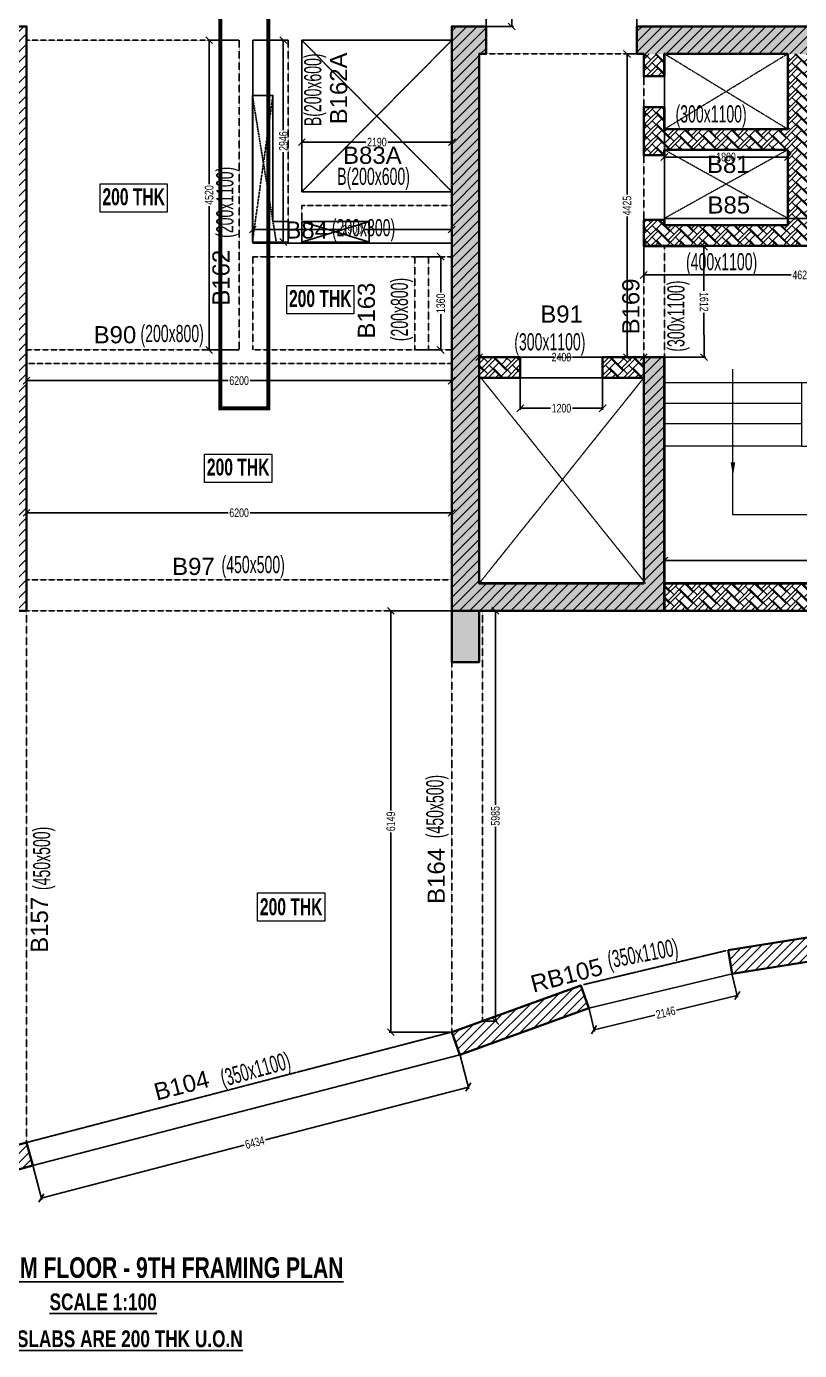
# Model space of a CAD drawing. Header units: millimetres. Extents: x 18542 to 87256, y 14692 to 73451.
# Drawn here: x 51640 to 62911, y 14692 to 34012 of the extents above; entities that cross this region are included whole.
import ezdxf
from ezdxf.enums import TextEntityAlignment as Align

# ---------------------------------------------------------------- set-up
doc = ezdxf.new("R2010")
doc.units = ezdxf.units.MM
doc.linetypes.add('HIDDEN', pattern=[0.375, 0.25, -0.125])
for name, color, linetype, lineweight in [('A-ANNO-DIMS', 8, 'Continuous', 15), ('A-DETL-MISC', 35, 'Continuous', 15), ('A-FLOR-IDEN', 11, 'Continuous', 9), ('A-HIDD-ABVE', 8, 'HIDDEN', 20), ('S-BEAM-IDEN', 2, 'Continuous', 9), ('S-COLS', 5, 'Continuous', 35)]:
    doc.layers.add(name, color=color, linetype=linetype, lineweight=lineweight)
for name, color, linetype in [('Beam Nos', 7, 'Continuous'), ('changes', 7, 'Continuous'), ('CUTOUT', 4, 'Continuous'), ('G-ANNO-TEXT', 231, 'Continuous'), ('S-BEAM', 7, 'Continuous'), ('S-COL HATCH', 9, 'Continuous'), ('S-DIM', 7, 'Continuous')]:
    doc.layers.add(name, color=color, linetype=linetype)
doc.styles.add('Dim.s & Anno.(Misc.)', font='ARIALN.TTF')
doc.styles.add('SC-BBS1', font='SansSerif')
doc.styles.add('sobha.sed', font='swisscl.ttf')
doc.styles.add('Swis721 LtCn BT', font='swisscl.ttf', dxfattribs={"width": 0.9, "height": 233.355162})
doc.styles.add('Swis721 LtCn BT_2', font='swisscl.ttf', dxfattribs={"height": 244.992296})
doc.styles.add('Swis721 LtCn BT_B', font='', dxfattribs={"width": 0.9, "height": 246.918336})
doc.styles.get('Swis721 LtCn BT_B').set_extended_font_data('Swis721 LtCn BT', bold=True)
doc.dimstyles.new('A-GFC-100', dxfattribs={"dimscale": 100, "dimtxt": 1.75, "dimasz": 1.5, "dimexe": 1.5, "dimexo": 0, "dimgap": 1, "dimtad": 1, "dimdsep": 46, "dimtxsty": 'Dim.s & Anno.(Misc.)', "dimblk": 'ARCHTICK', "dimcen": 0, "dimdle": 1.5, "dimclrd": 256, "dimclre": 8, "dimclrt": 6, "dimazin": 2, "dimtfac": 1, "dimtix": 1, "dimtmove": 2, "dimatfit": 3, "dimfxl": 1, "dimtolj": 1, "dimlwd": -1, "dimlwe": 9, "dimarcsym": 0})
doc.dimstyles.new('S-50', dxfattribs={"dimscale": 50, "dimtxt": 2.5, "dimasz": 2, "dimexe": 0.5, "dimexo": 0.25, "dimgap": 0.25, "dimtad": 0, "dimdec": 0, "dimrnd": 0.0005, "dimzin": 0, "dimdsep": 46, "dimtxsty": 'sobha.sed', "dimblk": 'OBLIQUE', "dimcen": 0.09, "dimclrd": 8, "dimclre": 8, "dimclrt": 6, "dimadec": 0, "dimazin": 0, "dimtfac": 1, "dimtdec": 0, "dimtofl": 0, "dimtmove": 2, "dimatfit": 3, "dimfxl": 0.18, "dimtolj": 1, "dimtzin": 0, "dimlwd": -1, "dimlwe": -1, "dimarcsym": 0})
pattern_1 = [(45, (-31699446.87, 20890861.25), (-75.1300955, 75.1300955), [])]
pattern_2 = [(45, (-31794446.86, 20734809.75), (0, 169.7056275), [360, -120]), (135, (-31794362, 20734894.6), (1e-14, 169.7056275), [360, -120])]
pattern_3 = [(45, (-31802317.5, 20729084.55), (0, 169.7056275), [360, -120]), (135, (-31802232.65, 20729169.4), (1e-14, 169.7056275), [360, -120])]
pattern_4 = [(45, (-31199541.81, 20886566.64), (-66.29126074, 66.29126074), [])]

# ---------------------------------------------------------------- blocks, each defined once
blk = doc.blocks.new('A$Cd226b1b4')
at = {"layer": 'S-COL HATCH', "transparency": 33554687}
h = blk.add_hatch(dxfattribs=at)
h.set_pattern_fill('ANSI31', color=256, scale=850)
h.set_pattern_definition(pattern_1)
h.paths.add_polyline_path([(20725, 3700), (20425, 3700), (20425, 400), (20425, 0), (23125, 0), (23525, 0), (23525, 400), (23525, 400), (23525, 8525), (23025, 8525), (23025, 8125), (23125, 8125), (23125, 400), (23125, 400), (20725, 400), (20725, 400)])
h = blk.add_hatch(dxfattribs=at)
h.set_pattern_fill('ANSI31', color=256, scale=850)
h.set_pattern_definition(pattern_1)
h.paths.add_polyline_path([(32525, 3700), (32825, 3700), (32825, 400), (32825, 0), (30125, 0), (29725, 0), (29725, 400), (29725, 400), (29725, 8525), (30225, 8525), (30225, 8125), (30125, 8125), (30125, 400), (30125, 400), (32525, 400), (32525, 400)])
h = blk.add_hatch(dxfattribs=at)
h.set_pattern_fill('ANSI31', color=256, scale=850)
h.set_pattern_definition(pattern_1)
h.paths.add_polyline_path([(36195, 8525), (32425, 8525), (32425, 8125), (36195, 8125)])
at = {"layer": 'S-COL HATCH'}
h = blk.add_hatch(dxfattribs=at)
h.set_pattern_fill('AR-HBONE', color=256, scale=30)
h.set_pattern_definition(pattern_2)
h.paths.add_polyline_path([(34925, 8125), (34625, 8125), (34625, 7025), (32825, 7025), (32825, 7350), (32525, 7350), (32525, 6648), (32825, 6648), (32825, 6725), (34625, 6725), (34625, 5625), (32825, 5625), (32825, 5703), (32525, 5703), (32525, 5325), (37145, 5325), (37145, 5725), (34925, 5725)])
h = blk.add_hatch(dxfattribs=at)
h.set_pattern_fill('AR-HBONE', color=256, scale=30)
h.set_pattern_definition(pattern_2)
h.paths.add_polyline_path([(32825, 8125), (32525, 8125), (32525, 7800), (32825, 7800)])
h = blk.add_hatch(dxfattribs=at)
h.set_pattern_fill('AR-HBONE', color=256, scale=30)
h.set_pattern_definition([(45, (-31794446.86, 20682880.75), (0, 169.7056275), [360, -120]), (135, (-31794362, 20682965.6), (1e-14, 169.7056275), [360, -120])])
h.paths.add_polyline_path([(32525, 3400), (32525, 3700), (31925, 3700), (31925, 3400)])
h.paths.add_polyline_path([(30725, 3400), (30725, 3700), (30125, 3700), (30125, 3400)])
h = blk.add_hatch(dxfattribs=at)
h.set_pattern_fill('AR-HBONE', color=256, scale=30)
h.set_pattern_definition(pattern_2)
h.paths.add_polyline_path([(40425, 400), (32825, 400), (32825, 0), (40425, 0)])
at = {"layer": 'S-COLS'}
for p, q in [((32525, 3700), (32525, 400)), ((32825, 3700), (32825, 400)), ((32825, 400), (32825, 0))]:
    blk.add_line(p, q, dxfattribs=at)
at = {"layer": 'S-COLS', "elevation": 0}
for points in [[(23525, 400), (23525, 8525), (23025, 8525), (23025, 8125), (23125, 8125), (23125, 400), (20725, 400)], [(29725, 400), (29725, 8525), (30225, 8525), (30225, 8125), (30125, 8125), (30125, 400), (32525, 400)], [(36195, 8525), (32425, 8525), (32425, 8125), (32525, 8125), (32525, 7800), (32825, 7800), (32825, 8125), (33725, 8125), (34625, 8125), (34625, 7025), (32825, 7025), (32825, 7350), (32525, 7350), (32525, 6648), (32825, 6648), (32825, 6725), (34625, 6725), (34625, 5625), (33725, 5625), (32825, 5625), (32825, 5703), (32525, 5703), (32525, 5325), (34625, 5325), (34625, 5325), (45779, 5325)], [(30125, 3400), (30725, 3400), (30725, 3700), (30125, 3700)], [(32525, 3400), (31925, 3400), (31925, 3700), (32825, 3700)], [(23125, 0), (23125, 0), (23525, 0), (23525, 400)], [(30125, 0), (30125, 0), (29725, 0), (29725, 400)], [(32825, 400), (40425, 400), (40425, 0), (30125, 0)]]:
    blk.add_lwpolyline(points, dxfattribs=at)
blk = doc.blocks.new('A$Cbe320e20')
at = {"layer": 'S-COL HATCH', "transparency": 33554687}
h = blk.add_hatch(color=256, dxfattribs=at)
h.dxf.hatch_style = 1
h.paths.add_polyline_path([(24654, -2025), (24954, -2025), (24954, -5325), (24954, -5725), (22254, -5725), (22254, -6475), (21854, -6475), (21854, -5325), (21854, -5325), (21854, 2800), (22354, 2800), (22354, 2400), (22254, 2400), (22254, -5325), (22254, -5325), (24654, -5325), (24654, -5325)])
h = blk.add_hatch(color=256, dxfattribs=at)
h.dxf.hatch_style = 1
h.paths.add_polyline_path([(28324, 2800), (24554, 2800), (24554, 2400), (28324, 2400)])
at = {"layer": 'S-COL HATCH'}
h = blk.add_hatch(dxfattribs=at)
h.set_pattern_fill('AR-HBONE', color=256, scale=30)
h.set_pattern_definition(pattern_3)
h.paths.add_polyline_path([(27054, 2400), (26754, 2400), (26754, 1300), (24954, 1300), (24954, 1625), (24654, 1625), (24654, 922), (24954, 922), (24954, 1000), (26754, 1000), (26754, -100), (24954, -100), (24954, -23), (24654, -23), (24654, -400), (29274, -400), (29274, 0), (27054, 0)])
h = blk.add_hatch(dxfattribs=at)
h.set_pattern_fill('AR-HBONE', color=256, scale=30)
h.set_pattern_definition(pattern_3)
h.paths.add_polyline_path([(24954, 2400), (24654, 2400), (24654, 2075), (24954, 2075)])
h = blk.add_hatch(dxfattribs=at)
h.set_pattern_fill('AR-HBONE', color=256, scale=30)
h.set_pattern_definition([(45, (-31802317.5, 20677155.55), (0, 169.7056275), [360, -120]), (135, (-31802232.65, 20677240.4), (1e-14, 169.7056275), [360, -120])])
h.paths.add_polyline_path([(24654, -2325), (24654, -2025), (24054, -2025), (24054, -2325)])
h.paths.add_polyline_path([(22854, -2325), (22854, -2025), (22254, -2025), (22254, -2325)])
h = blk.add_hatch(dxfattribs=at)
h.set_pattern_fill('AR-HBONE', color=256, scale=30)
h.set_pattern_definition(pattern_3)
h.paths.add_polyline_path([(32554, -5325), (24954, -5325), (24954, -5725), (32554, -5725)])
at = {"layer": 'S-COLS'}
for p, q in [((24654, -2025), (24654, -5325)), ((24954, -2025), (24954, -5325)), ((24954, -5325), (24954, -5725))]:
    blk.add_line(p, q, dxfattribs=at)
for points in [[(21854, -5325), (21854, 2800), (22354, 2800), (22354, 2400), (22254, 2400), (22254, -5325), (24654, -5325)], [(28324, 2800), (24554, 2800), (24554, 2400), (24654, 2400), (24654, 2075), (24954, 2075), (24954, 2400), (25854, 2400), (26754, 2400), (26754, 1300), (24954, 1300), (24954, 1625), (24654, 1625), (24654, 922), (24954, 922), (24954, 1000), (26754, 1000), (26754, -100), (25854, -100), (24954, -100), (24954, -23), (24654, -23), (24654, -400), (26754, -400), (26754, -400), (37909, -400)], [(22254, -2325), (22854, -2325), (22854, -2025), (22254, -2025)], [(24654, -2325), (24054, -2325), (24054, -2025), (24954, -2025)], [(22254, -5725), (22254, -6475), (21854, -6475), (21854, -5325)], [(24954, -5325), (32554, -5325), (32554, -5725), (22254, -5725)]]:
    blk.add_lwpolyline(points, dxfattribs=at)
blk = doc.blocks.new('_ARCHTICK')
at = {"color": 0, "linetype": 'ByBlock', "const_width": 0.15}
blk.add_lwpolyline([(-0.5, -0.5), (0.5, 0.5)], dxfattribs=at)
blk = doc.blocks.new('A$Cf6edaa24')
at = {"layer": 'CUTOUT', "color": 8, "linetype": 'HIDDEN'}
for p, q in [((25325, -6245), (24340, -6545)), ((24340, -6245), (25325, -6545))]:
    blk.add_line(p, q, dxfattribs=at)
at = {"layer": 'CUTOUT', "elevation": 0}
blk.add_lwpolyline([(23620, -4405), (23920, -4405), (23920, -6245), (24140, -6245), (24140, -6545), (23620, -6545), (23620, -4405)], dxfattribs=at)
at = {"layer": 'CUTOUT', "color": 8, "linetype": 'HIDDEN', "elevation": 0}
for points in [[(23620, -4405), (23969, -6545)], [(23920, -4405), (23620, -6545)]]:
    blk.add_lwpolyline(points, dxfattribs=at)
at = {"layer": 'CUTOUT', "elevation": 0}
blk.add_lwpolyline([(24340, -6245), (25325, -6245), (25325, -6545), (24340, -6545)], close=True, dxfattribs=at)
blk = doc.blocks.new('_OBLIQUE')
at = {"color": 0, "linetype": 'ByBlock'}
blk.add_line((-0.5, -0.5), (0.5, 0.5), dxfattribs=at)
blk = doc.blocks.new('*D319')
at = {"layer": 'Defpoints', "color": 0, "transparency": 16777216}
for p in [(58290, 36012), (58290, 34012), (58715, 34012)]:
    blk.add_point(p, dxfattribs=at)
at = {"layer": 'S-DIM', "color": 8, "transparency": 16777216}
for p, q in [((58303, 36012), (58740, 36012)), ((58715, 36012), (58715, 35172)), ((58715, 34012), (58715, 34851)), ((58303, 34012), (58740, 34012))]:
    blk.add_line(p, q, dxfattribs=at)
at = {"layer": 'S-DIM', "color": 8, "transparency": 16777216, "xscale": 100, "yscale": 100, "zscale": 100}
for p, rotation in [((58715, 36012), 90), ((58715, 34012), 270)]:
    blk.add_blockref('_OBLIQUE', p, dxfattribs=dict(at, rotation=rotation))
at = {"layer": 'S-DIM', "color": 6, "transparency": 16777216, "insert": (58715, 35012), "char_height": 125, "attachment_point": 5, "rotation": 90, "style": 'sobha.sed'}
blk.add_mtext('\\A1;2000', dxfattribs=at)
blk = doc.blocks.new('*D257')
at = {"layer": 'Defpoints', "color": 0, "transparency": 16777216}
for p in [(60940, 32211), (62740, 32211), (62740, 32107)]:
    blk.add_point(p, dxfattribs=at)
at = {"layer": 'S-DIM', "color": 8, "transparency": 16777216}
for p, q in [((60940, 32198), (60940, 32082)), ((60940, 32107), (61681, 32107)), ((62740, 32107), (62000, 32107)), ((62740, 32198), (62740, 32082))]:
    blk.add_line(p, q, dxfattribs=at)
at = {"layer": 'S-DIM', "color": 8, "transparency": 16777216, "xscale": 100, "yscale": 100, "zscale": 100, "rotation": 180}
blk.add_blockref('_OBLIQUE', (60940, 32107), dxfattribs=at)
at = {"layer": 'S-DIM', "color": 8, "transparency": 16777216, "xscale": 100, "yscale": 100, "zscale": 100}
blk.add_blockref('_OBLIQUE', (62740, 32107), dxfattribs=at)
at = {"layer": 'S-DIM', "color": 6, "transparency": 16777216, "insert": (61840, 32107), "char_height": 125, "attachment_point": 5, "style": 'sobha.sed'}
blk.add_mtext('\\A1;1800', dxfattribs=at)
blk = doc.blocks.new('*D259')
at = {"layer": 'Defpoints', "color": 0, "transparency": 16777216}
for p in [(60540, 34671), (58340, 34011), (60540, 34011)]:
    blk.add_point(p, dxfattribs=at)
at = {"layer": 'S-DIM', "color": 8, "transparency": 16777216}
for p, q in [((58340, 34023), (58340, 34696)), ((58340, 34671), (59280, 34671)), ((60540, 34671), (59601, 34671)), ((60540, 34023), (60540, 34696))]:
    blk.add_line(p, q, dxfattribs=at)
at = {"layer": 'S-DIM', "color": 8, "transparency": 16777216, "xscale": 100, "yscale": 100, "zscale": 100, "rotation": 180}
blk.add_blockref('_OBLIQUE', (58340, 34671), dxfattribs=at)
at = {"layer": 'S-DIM', "color": 8, "transparency": 16777216, "xscale": 100, "yscale": 100, "zscale": 100}
blk.add_blockref('_OBLIQUE', (60540, 34671), dxfattribs=at)
at = {"layer": 'S-DIM', "color": 6, "transparency": 16777216, "insert": (59440, 34671), "char_height": 125, "attachment_point": 5, "style": 'sobha.sed'}
blk.add_mtext('\\A1;2200', dxfattribs=at)
blk = doc.blocks.new('*D322')
at = {"layer": 'Defpoints', "color": 0, "transparency": 16777216}
for p in [(55654, 32324), (55654, 31601, 0), (57844, 31601, 0)]:
    blk.add_point(p, dxfattribs=at)
at = {"layer": 'S-DIM', "color": 8, "transparency": 16777216}
for p, q in [((55654, 31613), (55654, 32349)), ((55654, 32324), (56588, 32324)), ((57844, 32324), (56909, 32324)), ((57844, 31613), (57844, 32349))]:
    blk.add_line(p, q, dxfattribs=at)
at = {"layer": 'S-DIM', "color": 8, "transparency": 16777216, "xscale": 100, "yscale": 100, "zscale": 100, "rotation": 180}
blk.add_blockref('_OBLIQUE', (55654, 32324), dxfattribs=at)
at = {"layer": 'S-DIM', "color": 8, "transparency": 16777216, "xscale": 100, "yscale": 100, "zscale": 100}
blk.add_blockref('_OBLIQUE', (57844, 32324), dxfattribs=at)
at = {"layer": 'S-DIM', "color": 6, "transparency": 16777216, "insert": (56749, 32324), "char_height": 125, "attachment_point": 5, "style": 'sobha.sed'}
blk.add_mtext('\\A1;2190', dxfattribs=at)
blk = doc.blocks.new('*D264')
at = {"layer": 'Defpoints', "color": 0, "transparency": 16777216}
for p in [(57840, 31049), (54940, 30852), (57840, 30852)]:
    blk.add_point(p, dxfattribs=at)
at = {"layer": 'S-DIM', "color": 8, "transparency": 16777216}
for p, q in [((54940, 30864), (54940, 31074)), ((54940, 31049), (56230, 31049)), ((57840, 31049), (56551, 31049)), ((57840, 30864), (57840, 31074))]:
    blk.add_line(p, q, dxfattribs=at)
at = {"layer": 'S-DIM', "color": 8, "transparency": 16777216, "xscale": 100, "yscale": 100, "zscale": 100, "rotation": 180}
blk.add_blockref('_OBLIQUE', (54940, 31049), dxfattribs=at)
at = {"layer": 'S-DIM', "color": 8, "transparency": 16777216, "xscale": 100, "yscale": 100, "zscale": 100}
blk.add_blockref('_OBLIQUE', (57840, 31049), dxfattribs=at)
at = {"layer": 'S-DIM', "color": 6, "transparency": 16777216, "insert": (56390, 31049), "char_height": 125, "attachment_point": 5, "style": 'sobha.sed'}
blk.add_mtext('\\A1;2900', dxfattribs=at)
blk = doc.blocks.new('*D323')
at = {"layer": 'Defpoints', "color": 0, "transparency": 16777216}
for p in [(60640, 30811), (65260, 30811), (65260, 30386)]:
    blk.add_point(p, dxfattribs=at)
at = {"layer": 'S-DIM', "color": 8, "transparency": 16777216}
for p, q in [((60640, 30798), (60640, 30361)), ((65260, 30798), (65260, 30361)), ((60640, 30386), (62789, 30386)), ((65260, 30386), (63112, 30386))]:
    blk.add_line(p, q, dxfattribs=at)
at = {"layer": 'S-DIM', "color": 8, "transparency": 16777216, "xscale": 100, "yscale": 100, "zscale": 100, "rotation": 180}
blk.add_blockref('_OBLIQUE', (60640, 30386), dxfattribs=at)
at = {"layer": 'S-DIM', "color": 8, "transparency": 16777216, "xscale": 100, "yscale": 100, "zscale": 100}
blk.add_blockref('_OBLIQUE', (65260, 30386), dxfattribs=at)
at = {"layer": 'S-DIM', "color": 6, "transparency": 16777216, "insert": (62950, 30386), "char_height": 125, "attachment_point": 5, "style": 'sobha.sed'}
blk.add_mtext('\\A1;4620', dxfattribs=at)
blk = doc.blocks.new('*D265')
at = {"layer": 'Defpoints', "color": 0, "transparency": 16777216}
for p in [(51640, 29092), (57840, 29092), (57840, 28844)]:
    blk.add_point(p, dxfattribs=at)
at = {"layer": 'S-DIM', "color": 8, "transparency": 16777216}
for p, q in [((51640, 29079), (51640, 28819)), ((57840, 29079), (57840, 28819)), ((51640, 28844), (54579, 28844)), ((57840, 28844), (54901, 28844))]:
    blk.add_line(p, q, dxfattribs=at)
at = {"layer": 'S-DIM', "color": 8, "transparency": 16777216, "xscale": 100, "yscale": 100, "zscale": 100, "rotation": 180}
blk.add_blockref('_OBLIQUE', (51640, 28844), dxfattribs=at)
at = {"layer": 'S-DIM', "color": 8, "transparency": 16777216, "xscale": 100, "yscale": 100, "zscale": 100}
blk.add_blockref('_OBLIQUE', (57840, 28844), dxfattribs=at)
at = {"layer": 'S-DIM', "color": 6, "transparency": 16777216, "insert": (54740, 28844), "char_height": 125, "attachment_point": 5, "style": 'sobha.sed'}
blk.add_mtext('\\A1;6200', dxfattribs=at)
blk = doc.blocks.new('*D329')
at = {"layer": 'Defpoints', "color": 0, "transparency": 16777216}
for p in [(58840, 28886), (60040, 28886), (60040, 28441)]:
    blk.add_point(p, dxfattribs=at)
at = {"layer": 'S-DIM', "color": 8, "transparency": 16777216}
for p, q in [((58840, 28873), (58840, 28416)), ((60040, 28873), (60040, 28416)), ((58840, 28441), (59281, 28441)), ((60040, 28441), (59600, 28441))]:
    blk.add_line(p, q, dxfattribs=at)
at = {"layer": 'S-DIM', "color": 8, "transparency": 16777216, "xscale": 100, "yscale": 100, "zscale": 100, "rotation": 180}
blk.add_blockref('_OBLIQUE', (58840, 28441), dxfattribs=at)
at = {"layer": 'S-DIM', "color": 8, "transparency": 16777216, "xscale": 100, "yscale": 100, "zscale": 100}
blk.add_blockref('_OBLIQUE', (60040, 28441), dxfattribs=at)
at = {"layer": 'S-DIM', "color": 6, "transparency": 16777216, "insert": (59440, 28441), "char_height": 125, "attachment_point": 5, "style": 'sobha.sed'}
blk.add_mtext('\\A1;1200', dxfattribs=at)
blk = doc.blocks.new('*D330')
at = {"layer": 'Defpoints', "color": 0, "transparency": 16777216}
for p in [(60640, 29186), (58240, 28886), (60640, 28886)]:
    blk.add_point(p, dxfattribs=at)
at = {"layer": 'S-DIM', "color": 8, "transparency": 16777216}
for p, q in [((58240, 28898), (58240, 29211)), ((58240, 29186), (59280, 29186)), ((60640, 29186), (59601, 29186)), ((60640, 28898), (60640, 29211))]:
    blk.add_line(p, q, dxfattribs=at)
at = {"layer": 'S-DIM', "color": 8, "transparency": 16777216, "xscale": 100, "yscale": 100, "zscale": 100, "rotation": 180}
blk.add_blockref('_OBLIQUE', (58240, 29186), dxfattribs=at)
at = {"layer": 'S-DIM', "color": 8, "transparency": 16777216, "xscale": 100, "yscale": 100, "zscale": 100}
blk.add_blockref('_OBLIQUE', (60640, 29186), dxfattribs=at)
at = {"layer": 'S-DIM', "color": 6, "transparency": 16777216, "insert": (59440, 29186), "char_height": 125, "attachment_point": 5, "style": 'sobha.sed'}
blk.add_mtext('\\A1;2400', dxfattribs=at)
blk = doc.blocks.new('*D336')
at = {"layer": 'Defpoints', "color": 0, "transparency": 16777216}
for p in [(57840, 26915), (51640, 25936), (57840, 25936)]:
    blk.add_point(p, dxfattribs=at)
at = {"layer": 'S-DIM', "color": 8, "transparency": 16777216}
for p, q in [((51640, 25949), (51640, 26940)), ((51640, 26915), (54579, 26915)), ((57840, 26915), (54901, 26915)), ((57840, 25949), (57840, 26940))]:
    blk.add_line(p, q, dxfattribs=at)
at = {"layer": 'S-DIM', "color": 8, "transparency": 16777216, "xscale": 100, "yscale": 100, "zscale": 100, "rotation": 180}
blk.add_blockref('_OBLIQUE', (51640, 26915), dxfattribs=at)
at = {"layer": 'S-DIM', "color": 8, "transparency": 16777216, "xscale": 100, "yscale": 100, "zscale": 100}
blk.add_blockref('_OBLIQUE', (57840, 26915), dxfattribs=at)
at = {"layer": 'S-DIM', "color": 6, "transparency": 16777216, "insert": (54740, 26915), "char_height": 125, "attachment_point": 5, "style": 'sobha.sed'}
blk.add_mtext('\\A1;6200', dxfattribs=at)
blk = doc.blocks.new('*D267')
at = {"layer": 'Defpoints', "color": 0, "transparency": 16777216}
for p in [(68540, 26219), (60940, 25486), (68540, 25486)]:
    blk.add_point(p, dxfattribs=at)
at = {"layer": 'S-DIM', "color": 8, "transparency": 16777216}
for p, q in [((60940, 25499), (60940, 26244)), ((60940, 26219), (64580, 26219)), ((68540, 26219), (64901, 26219)), ((68540, 25498), (68540, 26244))]:
    blk.add_line(p, q, dxfattribs=at)
at = {"layer": 'S-DIM', "color": 8, "transparency": 16777216, "xscale": 100, "yscale": 100, "zscale": 100, "rotation": 180}
blk.add_blockref('_OBLIQUE', (60940, 26219), dxfattribs=at)
at = {"layer": 'S-DIM', "color": 8, "transparency": 16777216, "xscale": 100, "yscale": 100, "zscale": 100}
blk.add_blockref('_OBLIQUE', (68540, 26219), dxfattribs=at)
at = {"layer": 'S-DIM', "color": 6, "transparency": 16777216, "insert": (64740, 26219), "char_height": 125, "attachment_point": 5, "style": 'sobha.sed'}
blk.add_mtext('\\A1;7600', dxfattribs=at)
blk = doc.blocks.new('*D372')
at = {"layer": 'Defpoints', "color": 0, "transparency": 16777216}
for p in [(57960, 19008, 0), (58083, 18536), (51733, 17389, 0)]:
    blk.add_point(p, dxfattribs=at)
at = {"layer": 'S-DIM', "color": 8, "transparency": 16777216}
for p, q in [((57963, 18996), (58089, 18512)), ((58083, 18536), (55125, 17767)), ((51855, 16917), (54813, 17686)), ((51736, 17377), (51862, 16893))]:
    blk.add_line(p, q, dxfattribs=at)
at = {"layer": 'S-DIM', "color": 8, "transparency": 16777216, "xscale": 100, "yscale": 100, "zscale": 100}
for p, rotation in [((58083, 18536), 14.57455041131926), ((51855, 16917), 194.5745504113192)]:
    blk.add_blockref('_OBLIQUE', p, dxfattribs=dict(at, rotation=rotation))
at = {"layer": 'S-DIM', "color": 6, "transparency": 16777216, "insert": (54969, 17727), "char_height": 125, "attachment_point": 5, "rotation": 14.5746, "style": 'sobha.sed'}
blk.add_mtext('\\A1;6434', dxfattribs=at)
blk = doc.blocks.new('*D373')
at = {"layer": 'Defpoints', "color": 0, "transparency": 16777216}
for p in [(61928, 20188, 0), (62003, 19872), (59840, 19689, 0)]:
    blk.add_point(p, dxfattribs=at)
at = {"layer": 'S-DIM', "color": 8, "transparency": 16777216}
for p, q in [((61930, 20176), (62009, 19848)), ((62003, 19872), (61116, 19660)), ((59843, 19677), (59922, 19349)), ((59916, 19373), (60803, 19585))]:
    blk.add_line(p, q, dxfattribs=at)
at = {"layer": 'S-DIM', "color": 8, "transparency": 16777216, "xscale": 100, "yscale": 100, "zscale": 100}
for p, rotation in [((62003, 19872), 13.43159642879455), ((59916, 19373), 193.4315964287945)]:
    blk.add_blockref('_OBLIQUE', p, dxfattribs=dict(at, rotation=rotation))
at = {"layer": 'S-DIM', "color": 6, "transparency": 16777216, "insert": (60959, 19623), "char_height": 125, "attachment_point": 5, "rotation": 13.4316, "style": 'sobha.sed'}
blk.add_mtext('\\A1;2146', dxfattribs=at)
blk = doc.blocks.new('*D393')
at = {"layer": 'Defpoints', "color": 0, "transparency": 16777216}
for p in [(57300, 30652), (57300, 29292), (57680, 29292)]:
    blk.add_point(p, dxfattribs=at)
at = {"layer": 'S-DIM', "color": 8, "transparency": 16777216}
for p, q in [((57313, 30652), (57705, 30652)), ((57680, 30652), (57680, 30131)), ((57680, 29292), (57680, 29812)), ((57313, 29292), (57705, 29292))]:
    blk.add_line(p, q, dxfattribs=at)
at = {"layer": 'S-DIM', "color": 8, "transparency": 16777216, "xscale": 100, "yscale": 100, "zscale": 100}
for p, rotation in [((57680, 30652), 90), ((57680, 29292), 270)]:
    blk.add_blockref('_OBLIQUE', p, dxfattribs=dict(at, rotation=rotation))
at = {"layer": 'S-DIM', "color": 6, "transparency": 16777216, "insert": (57680, 29972), "char_height": 125, "attachment_point": 5, "rotation": 90, "style": 'sobha.sed'}
blk.add_mtext('\\A1;1360', dxfattribs=at)
blk = doc.blocks.new('*D394')
at = {"layer": 'Defpoints', "color": 0, "transparency": 16777216}
for p in [(58290, 25486), (58290, 19500, 0), (58477, 19500)]:
    blk.add_point(p, dxfattribs=at)
at = {"layer": 'S-DIM', "color": 8, "transparency": 16777216}
for p, q in [((58303, 25486), (58502, 25486)), ((58477, 25486), (58477, 22654)), ((58477, 19500), (58477, 22332)), ((58303, 19500), (58502, 19500))]:
    blk.add_line(p, q, dxfattribs=at)
at = {"layer": 'S-DIM', "color": 8, "transparency": 16777216, "xscale": 100, "yscale": 100, "zscale": 100}
for p, rotation in [((58477, 25486), 90), ((58477, 19500), 270)]:
    blk.add_blockref('_OBLIQUE', p, dxfattribs=dict(at, rotation=rotation))
at = {"layer": 'S-DIM', "color": 6, "transparency": 16777216, "insert": (58477, 22493), "char_height": 125, "attachment_point": 5, "rotation": 90, "style": 'sobha.sed'}
blk.add_mtext('\\A1;5985', dxfattribs=at)
blk = doc.blocks.new('*D395')
at = {"layer": 'Defpoints', "color": 0, "transparency": 16777216}
for p in [(56953, 25486), (57840, 25486), (57841, 19337, 0)]:
    blk.add_point(p, dxfattribs=at)
at = {"layer": 'S-DIM', "color": 8, "transparency": 16777216}
for p, q in [((57828, 25486), (56928, 25486)), ((56953, 25486), (56953, 22573)), ((56953, 19337), (56953, 22251)), ((57828, 19337), (56928, 19337))]:
    blk.add_line(p, q, dxfattribs=at)
at = {"layer": 'S-DIM', "color": 8, "transparency": 16777216, "xscale": 100, "yscale": 100, "zscale": 100}
for p, rotation in [((56953, 25486), 90), ((56953, 19337), 270)]:
    blk.add_blockref('_OBLIQUE', p, dxfattribs=dict(at, rotation=rotation))
at = {"layer": 'S-DIM', "color": 6, "transparency": 16777216, "insert": (56953, 22412), "char_height": 125, "attachment_point": 5, "rotation": 90, "style": 'sobha.sed'}
blk.add_mtext('\\A1;6149', dxfattribs=at)
blk = doc.blocks.new('*D293')
at = {"layer": 'Defpoints', "color": 0, "transparency": 16777216}
for p in [(60640, 30798), (60641, 29186), (61519, 29187)]:
    blk.add_point(p, dxfattribs=at)
at = {"layer": 'S-DIM', "color": 8, "transparency": 16777216}
for p, q in [((60653, 30798), (61543, 30799)), ((61518, 30799), (61518, 30152)), ((61519, 29187), (61518, 29833)), ((60654, 29186), (61544, 29187))]:
    blk.add_line(p, q, dxfattribs=at)
at = {"layer": 'S-DIM', "color": 8, "transparency": 16777216, "xscale": 100, "yscale": 100, "zscale": 100}
for p, rotation in [((61518, 30799), 90.0252948260845), ((61519, 29187), 270.0252948260845)]:
    blk.add_blockref('_OBLIQUE', p, dxfattribs=dict(at, rotation=rotation))
at = {"layer": 'S-DIM', "color": 6, "transparency": 16777216, "insert": (61518, 29993), "char_height": 125, "attachment_point": 5, "rotation": 270.0253, "style": 'sobha.sed'}
blk.add_mtext('\\A1;1612', dxfattribs=at)
blk = doc.blocks.new('*D398')
at = {"layer": 'Defpoints', "color": 0, "transparency": 16777216}
for p in [(60397, 33611), (60640, 33611), (60640, 29186)]:
    blk.add_point(p, dxfattribs=at)
at = {"layer": 'S-DIM', "color": 8, "transparency": 16777216}
for p, q in [((60628, 33611), (60372, 33611)), ((60397, 33611), (60397, 31560)), ((60397, 29186), (60397, 31237)), ((60628, 29186), (60372, 29186))]:
    blk.add_line(p, q, dxfattribs=at)
at = {"layer": 'S-DIM', "color": 8, "transparency": 16777216, "xscale": 100, "yscale": 100, "zscale": 100}
for p, rotation in [((60397, 33611), 90), ((60397, 29186), 270)]:
    blk.add_blockref('_OBLIQUE', p, dxfattribs=dict(at, rotation=rotation))
at = {"layer": 'S-DIM', "color": 6, "transparency": 16777216, "insert": (60397, 31398), "char_height": 125, "attachment_point": 5, "rotation": 90, "style": 'sobha.sed'}
blk.add_mtext('\\A1;4425', dxfattribs=at)
blk = doc.blocks.new('*D418')
at = {"layer": 'Defpoints', "color": 0, "transparency": 16777216}
for p in [(54304, 33812), (54740, 33812), (54740, 29292)]:
    blk.add_point(p, dxfattribs=at)
at = {"layer": 'S-DIM', "color": 8, "transparency": 16777216}
for p, q in [((54728, 33812), (54279, 33812)), ((54304, 33812), (54304, 31713)), ((54304, 29292), (54304, 31390)), ((54728, 29292), (54279, 29292))]:
    blk.add_line(p, q, dxfattribs=at)
at = {"layer": 'S-DIM', "color": 8, "transparency": 16777216, "xscale": 100, "yscale": 100, "zscale": 100}
for p, rotation in [((54304, 33812), 90), ((54304, 29292), 270)]:
    blk.add_blockref('_OBLIQUE', p, dxfattribs=dict(at, rotation=rotation))
at = {"layer": 'S-DIM', "color": 6, "transparency": 16777216, "insert": (54304, 31552), "char_height": 125, "attachment_point": 5, "rotation": 90, "style": 'sobha.sed'}
blk.add_mtext('\\A1;4520', dxfattribs=at)
blk = doc.blocks.new('*D419')
at = {"layer": 'Defpoints', "color": 0, "transparency": 16777216}
for p in [(55385, 33812), (55454, 33812, 0), (55454, 30866, 0)]:
    blk.add_point(p, dxfattribs=at)
at = {"layer": 'S-DIM', "color": 8, "transparency": 16777216}
for p, q in [((55441, 33812), (55360, 33812)), ((55385, 33812), (55385, 32499)), ((55385, 30866), (55385, 32178)), ((55441, 30866), (55360, 30866))]:
    blk.add_line(p, q, dxfattribs=at)
at = {"layer": 'S-DIM', "color": 8, "transparency": 16777216, "xscale": 100, "yscale": 100, "zscale": 100}
for p, rotation in [((55385, 33812), 90), ((55385, 30866), 270)]:
    blk.add_blockref('_OBLIQUE', p, dxfattribs=dict(at, rotation=rotation))
at = {"layer": 'S-DIM', "color": 6, "transparency": 16777216, "insert": (55385, 32339), "char_height": 125, "attachment_point": 5, "rotation": 90, "style": 'sobha.sed'}
blk.add_mtext('\\A1;2946', dxfattribs=at)
blk = doc.blocks.new('A$C40398dd4')
at = {"layer": 'A-ANNO-DIMS', "ltscale": 500, "elevation": 0}
blk.add_lwpolyline([(5810, 1000), (6600, 1000), (6600, 1565)], dxfattribs=at)
at = {"layer": 'A-DETL-MISC'}
for p, q in [((2300, 4925), (2300, 2925)), ((2600, 4925), (2600, 2925)), ((2900, 4925), (2900, 2925)), ((3200, 4925), (3200, 2925)), ((3500, 4925), (3500, 2925)), ((3800, 4925), (3800, 2925)), ((4100, 4925), (4100, 2925)), ((4400, 4925), (4400, 2925)), ((4700, 4925), (4700, 2925)), ((5000, 4925), (5000, 2925)), ((5300, 4925), (5300, 2925)), ((2300, 0), (2300, 2000)), ((2600, 0), (2600, 2000)), ((2900, 0), (2900, 2000)), ((3200, 0), (3200, 2000)), ((3500, 0), (3500, 2000)), ((3800, 0), (3800, 2000)), ((4100, 0), (4100, 2000)), ((4400, 0), (4400, 2000)), ((4700, 0), (4700, 2000)), ((5000, 0), (5000, 2000)), ((5300, 0), (5300, 2000))]:
    blk.add_line(p, q, dxfattribs=at)
for points in [[(2000, 2925), (0, 2925)], [(5600, 2925), (7600, 2925)], [(2000, 2625), (0, 2625)], [(5600, 2625), (7600, 2625)], [(2000, 2325), (0, 2325)], [(5600, 2325), (7600, 2325)]]:
    blk.add_lwpolyline(points, dxfattribs=at)
blk.add_lwpolyline([(5600, 2925), (5600, 2000), (2000, 2000), (2000, 2925)], close=True, dxfattribs=at)
at = {"layer": 'A-DETL-MISC', "elevation": 0}
for points in [[(2000, 2000), (0, 2000)], [(5600, 2000), (7600, 2000)]]:
    blk.add_lwpolyline(points, dxfattribs=at)
at = {"layer": 'A-ANNO-DIMS', "ltscale": 500}
for points in [[(1688, 3925), (5510, 3925)], [(6600, 1565), (6600, 3126)], [(1988, 1000), (5810, 1000)]]:
    blk.add_leader(points, dimstyle='A-GFC-100', override={"dimasz": 2, "dimtad": 0, "dimfxl": 0.18, "dimarcsym": 1}, dxfattribs=at)

msp = doc.modelspace()

# ---------------------------------------------------------------- hatches: boundary and pattern name
at = {"layer": 'S-COL HATCH', "transparency": 33554687}
h = msp.add_hatch(dxfattribs=at)
h.set_pattern_fill('ANSI31', color=256, scale=750)
h.set_pattern_definition(pattern_4)
h.paths.add_polyline_path([(61871.9, 20533.3), (61927.6, 20187.8), (63902.1, 20505.9), (63846.4, 20851.5)])
h = msp.add_hatch(dxfattribs=at)
h.set_pattern_fill('ANSI31', color=256, scale=750)
h.set_pattern_definition(pattern_4)
h.paths.add_polyline_path([(59840.5, 19689.4), (59721.3, 20018.5), (57840.8, 19337.5), (57959.9, 19008.4)])
h = msp.add_hatch(dxfattribs=at)
h.set_pattern_fill('ANSI31', color=256, scale=750)
h.set_pattern_definition([(45, (-31327027.31, 20915235.64), (-66.29126074, 66.29126074), [])])
h.paths.add_polyline_path([(49672.2, 17137.5), (50811.5, 17137.5), (51732.6, 17389.2), (51640.4, 17726.9), (50764.5, 17487.5), (49672.2, 17487.5)])

# ---------------------------------------------------------------- linework, layer by layer
at = {"color": 1, "const_width": 60}
msp.add_lwpolyline([(54466.6, 34172.3), (55165.1, 34172.3), (55165.1, 28441.1), (54466.6, 28441.1)], close=True, dxfattribs=at)
at = {"layer": 'A-FLOR-IDEN', "color": 8, "flags": 128}
for points in [[(53692.2, 31715), (53692.2, 31303.2), (52714.7, 31303.2), (52714.7, 31715)], [(56412.3, 30230.4), (56412.3, 29818.6), (55434.8, 29818.6), (55434.8, 30230.4)], [(55215, 27770), (55215, 27358.2), (54237.5, 27358.2), (54237.5, 27770)], [(55988, 21368.3), (55988, 20956.5), (55010.5, 20956.5), (55010.5, 21368.3)]]:
    msp.add_lwpolyline(points, close=True, dxfattribs=at)
at = {"layer": 'A-HIDD-ABVE', "linetype": 'HIDDEN'}
for p, q in [((57840.3, 33811.5), (57840.4, 33811.5)), ((62740.4, 33611.5), (60940.4, 32511.5)), ((62740.4, 32511.5), (60940.4, 33611.5)), ((62740.4, 31210.8), (60940.4, 32211.5)), ((62740.4, 32211.5), (60940.4, 31210.8)), ((60640.4, 28886.4), (58240.4, 25886.3)), ((58264.4, 28886.4), (60664.4, 25886.3))]:
    msp.add_line(p, q, dxfattribs=at)
at = {"layer": 'changes'}
msp.add_line((63040.4, 31210.8), (60940.4, 31210.8), dxfattribs=at)
at = {"layer": 'CUTOUT', "color": 8, "linetype": 'HIDDEN'}
for p, q in [((55653.7, 33810.7, 0), (57843, 31600.8, 0)), ((55653.7, 31600.8, 0), (57843, 33810.7))]:
    msp.add_line(p, q, dxfattribs=at)
at = {"layer": 'S-BEAM', "linetype": 'HIDDEN'}
for p, q in [((51640.4, 33811.5), (54740.4, 33811.5)), ((54740.3, 33811.5, 0), (54740.3, 29291.5)), ((55453.7, 33811.5, 0), (55453.7, 31165.8, 0)), ((54940.3, 33561.5), (54940.4, 33561.5)), ((60540.3, 33611.5), (58340.4, 33611.5)), ((60640.4, 31189), (60640.4, 33611.5)), ((55653.7, 31165.8, 0), (55653.7, 31400.8, 0)), ((55653.7, 31400.8, 0), (57843.7, 31400.8, 0)), ((60640.4, 29186.4), (60640.4, 30811.5)), ((60940.4, 29186.4), (60940.4, 30811.5)), ((54940.3, 30651.5), (54940.3, 29291.5)), ((54940.3, 30651.5), (57300.3, 30651.5)), ((57300.3, 30651.5), (57300.3, 29291.5)), ((57500.3, 30651.5), (57840.3, 30651.5)), ((57500.3, 30651.5), (57500.3, 29291.5)), ((54740.3, 29291.5), (51640.3, 29291.5)), ((57300.3, 29291.5), (54940.3, 29291.5)), ((57840.4, 29291.5), (57500.3, 29291.5)), ((60040.4, 29186.3), (58840.4, 29186.3)), ((57840.3, 29091.5), (51640.3, 29091.5)), ((51640.4, 25936.3), (57840.4, 25936.3)), ((51640.4, 25486.3), (57840.4, 25486.3)), ((51640.4, 25486.3), (51640.4, 17726.9)), ((57840.4, 25486.3), (57840.4, 19338.9)), ((58290.4, 25486.3), (58290.4, 19500.3)), ((59759.2, 20029.8, 0), (61846.3, 20528.2, 0)), ((51640.4, 17726.9, 0), (57840.4, 19338.9, 0)), ((58290.4, 19128), (58290.4, 19123.5))]:
    msp.add_line(p, q, dxfattribs=at)
at = {"layer": 'S-BEAM'}
for p, q in [((54940.3, 33811.5, 0), (54940.3, 30851.5)), ((54940.4, 33811.5), (55453.7, 33811.5)), ((55653.7, 33811.5), (57840.4, 33811.5)), ((55653.7, 31600.8, 0), (55653.7, 33811.5, 0)), ((60940.4, 31189), (60940.4, 33611.5)), ((57843.7, 31600.8, 0), (55653.7, 31600.8, 0)), ((54940.3, 30851.5), (57840.3, 30851.5)), ((60040.4, 28886.3), (58840.4, 28886.3)), ((59840.5, 19689.4, 0), (61927.6, 20187.8, 0)), ((51732.6, 17389.2, 0), (57959.9, 19008.4, 0))]:
    msp.add_line(p, q, dxfattribs=at)
at = {"layer": 'S-BEAM', "elevation": 0}
msp.add_lwpolyline([(57840.4, 33811.5), (57840.4, 33811.5), (57840.4, 30851.5), (54940.4, 30851.5), (54940.4, 33561.5)], dxfattribs=at)
at = {"layer": 'S-COLS', "elevation": 0}
for points in [[(61871.9, 20533.3), (61927.6, 20187.8), (63902.1, 20505.9), (63846.4, 20851.5), (61871.9, 20533.3)], [(57840.8, 19337.5), (57959.9, 19008.4), (59840.5, 19689.4), (59721.3, 20018.5), (57840.8, 19337.5)], [(49672.2, 17487.5), (50764.5, 17487.5), (51640.4, 17726.9), (51732.6, 17389.2), (50811.5, 17137.5), (49672.2, 17137.5), (49672.2, 17487.5)]]:
    msp.add_lwpolyline(points, dxfattribs=at)

# ---------------------------------------------------------------- block references
at = {"layer": 'Beam Nos'}
msp.add_blockref('A$Cf6edaa24', (31313.6, 37410.7), dxfattribs=at)
at = {"layer": 'changes'}
msp.add_blockref('A$Cd226b1b4', (28115.4, 25486.3), dxfattribs=at)
at = {"layer": 'S-BEAM-IDEN', "xscale": -1}
msp.add_blockref('A$C40398dd4', (68540.4, 25886.3), dxfattribs=at)
at = {"layer": 'S-COLS'}
msp.add_blockref('A$Cbe320e20', (35986, 31210.8), dxfattribs=at)

# ---------------------------------------------------------------- texts
at = {"layer": 'A-FLOR-IDEN', "color": 1, "char_height": 246.92, "width": 1155, "attachment_point": 2, "line_spacing_factor": 0.964267, "style": 'Swis721 LtCn BT_B'}
for insert in [(53203.5, 31650.3), (55923.5, 30165.8), (54726.3, 27705.4), (55499.3, 21290.3)]:
    msp.add_mtext('200 THK', dxfattribs=dict(at, insert=insert))
at = {"layer": 'Beam Nos', "style": 'SC-BBS1'}
for s, rotation, p in [('B162A', 90, (56390.5, 33107.8, 0)), ('B162', 90, (54675.9, 30344.9, 0)), ('RB105', 14.57455, (59565.2, 19974.4, 0)), ('B104', 14.57455, (53951.7, 18367.4, 0))]:
    msp.add_text(s, height=250, rotation=rotation, dxfattribs=at).set_placement(p, align=Align.BOTTOM_CENTER)
at = {"layer": 'Beam Nos', "color": 3, "style": 'SC-BBS1'}
for s, p in [('B83A', (56682.9, 31932.3)), ('B81', (61873, 31799.1)), ('B85', (61880.2, 31207.6)), ('B84', (55726.1, 30842.1)), ('B91', (59442.6, 29615.3, 0)), ('B90', (52930.1, 29313.7, 0)), ('B97', (54073.9, 25933.5, 0))]:
    msp.add_text(s, height=250, dxfattribs=at).set_placement(p, align=Align.BOTTOM_CENTER)
for s, p in [('B163', (56795.3, 29865.4, 0)), ('B169', (60651.5, 29926.7, 0)), ('B164', (57814, 21617.3, 0)), ('B157', (52028.3, 20903.5, 0))]:
    msp.add_text(s, height=250, rotation=90, dxfattribs=at).set_placement(p, align=Align.BOTTOM_CENTER)
at = {"layer": 'G-ANNO-TEXT', "color": 6, "insert": (49479.1, 16051.9), "char_height": 300, "width": 6923.66, "attachment_point": 1, "line_spacing_factor": 0.971848, "style": 'Swis721 LtCn BT_2'}
msp.add_mtext('{\\fSwis721 LtCn BT|b1|i0|c0|p34;\\LSEWRI PODIUM FLOOR - 9TH FRAMING PLAN }', dxfattribs=at)
at = {"layer": 'G-ANNO-TEXT', "color": 1, "char_height": 244.992, "attachment_point": 1, "line_spacing_factor": 0.971848, "style": 'Swis721 LtCn BT_2'}
for s, insert, width in [('{\\fSwis721 LtCn BT|b1|i0|c0|p34;\\LSCALE 1:100}', (51977, 15524.3), 1551.037), ('{\\fSwis721 LtCn BT|b1|i0|c0|p34;\\LALL SLABS ARE 200 THK U.O.N}', (50942.7, 14985.9), 3728.693)]:
    msp.add_mtext(s, dxfattribs=dict(at, insert=insert, width=width))
at = {"layer": 'S-BEAM-IDEN', "style": 'Swis721 LtCn BT', "width": 0.8}
for s, rotation, p in [('B(200x600)', 90, (55938.8, 32557.7)), ('(200x1100)', 90, (54657, 30927.1)), ('B(200x600)', 360, (56170.8, 31700.2, 0)), ('(350x1100)', 10.78837, (60138.3, 20266.8)), ('(350x1100)', 15.48324, (54510.5, 18537))]:
    msp.add_text(s, height=250, rotation=rotation, dxfattribs=at).set_placement(p)
at = {"layer": 'S-BEAM-IDEN', "color": 3, "style": 'Swis721 LtCn BT', "width": 0.8}
for s, p in [('(300x1100)', (61103.6, 32610.9)), ('(200x800)', (56092.6, 30950.9)), ('(400x1100)', (61257, 30454.4)), ('(200x800)', (53302.7, 29407.2)), ('(300x1100)', (58752.2, 29285.8)), ('(450x500)', (54484.2, 26035.8))]:
    msp.add_text(s, height=250, dxfattribs=at).set_placement(p)
for s, p in [('(200x800)', (57202.1, 29420)), ('(300x1100)', (61233.9, 29266.7, 0)), ('(450x500)', (57719.5, 22167.4)), ('(450x500)', (51986, 21411.2))]:
    msp.add_text(s, height=250, rotation=90, dxfattribs=at).set_placement(p)

# ---------------------------------------------------------------- dimensions: what is measured, and where the dimension line sits
at = {"layer": 'S-DIM', "color": 1}
for base, p1, p2, picture, middle in [((58715.4, 34011.5), (58290.4, 36011.5), (58290.4, 34011.5), '*D319', (58715.4, 35011.5)), ((54303.8, 33811.5), (54740.3, 29291.5), (54740.4, 33811.5), '*D418', (54303.8, 31551.5)), ((55385, 33811.5), (55453.7, 30865.8, 0), (55453.7, 33811.5, 0), '*D419', (55385, 32338.7)), ((60396.6, 33610.8), (60640.4, 29185.6), (60640.4, 33610.8), '*D398', (60396.6, 31398.2)), ((57679.6, 29291.5), (57300.3, 30651.5), (57300.3, 29291.5), '*D393', (57679.6, 29971.5)), ((56952.7, 25486.3), (57840.8, 19337.5, 0), (57840.4, 25486.3), '*D395', (56952.7, 22411.9)), ((58476.9, 19500.3), (58290.4, 25485.6), (58290.4, 19500.3, 0), '*D394', (58476.9, 22492.9))]:
    dim = msp.add_linear_dim(base=base, p1=p1, p2=p2, angle=90, dimstyle='S-50', dxfattribs=at)
    dim.commit()
    dim.dimension.update_dxf_attribs({"geometry": picture, "text_midpoint": middle})
for base, p1, p2, picture, middle in [((60540.3, 34670.9), (58340.4, 34010.8), (60540.3, 34010.8), '*D259', (59440.4, 34670.9)), ((55653.7, 32324.1), (57843.7, 31600.8, 0), (55653.7, 31600.8, 0), '*D322', (56748.7, 32324.1)), ((62740.4, 32107), (60940.4, 32210.8), (62740.4, 32210.8), '*D257', (61840.4, 32107)), ((57840.4, 31048.6), (54940.4, 30851.5), (57840.4, 30851.5), '*D264', (56390.4, 31048.6)), ((65260.4, 30385.8), (60640.4, 30810.8), (65260.4, 30810.8), '*D323', (62950.4, 30385.8)), ((60640.4, 29185.6), (58240.4, 28885.6), (60640.4, 28885.6), '*D330', (59440.4, 29185.6)), ((57840.3, 28844.3), (51640.3, 29091.5), (57840.3, 29091.5), '*D265', (54740.3, 28844.3)), ((60040.4, 28441.2), (58840.4, 28885.6), (60040.4, 28885.6), '*D329', (59440.4, 28441.2)), ((57840.4, 26914.8), (51640.4, 25936.3), (57840.4, 25936.3), '*D336', (54740.4, 26914.8)), ((68540.4, 26218.8), (60940.4, 25486.3), (68540.4, 25485.6), '*D267', (64740.4, 26218.8))]:
    dim = msp.add_linear_dim(base=base, p1=p1, p2=p2, dimstyle='S-50', dxfattribs=at)
    dim.commit()
    dim.dimension.update_dxf_attribs({"geometry": picture, "text_midpoint": middle})
for p1, p2, distance, picture, middle in [((60640.4, 30798.3), (60641.1, 29186.3), 877.6, '*D293', (61518.3, 29992.7)), ((59840.5, 19689.4, 0), (61927.6, 20187.8, 0), -324.8, '*D373', (60959.5, 19622.7)), ((51732.6, 17389.2, 0), (57959.9, 19008.4, 0), -487.8, '*D372', (54969, 17726.7))]:
    dim = msp.add_aligned_dim(p1=p1, p2=p2, distance=distance, dimstyle='S-50', dxfattribs=at)
    dim.commit()
    dim.dimension.update_dxf_attribs({"geometry": picture, "text_midpoint": middle})

doc.saveas('drawing.dxf')
